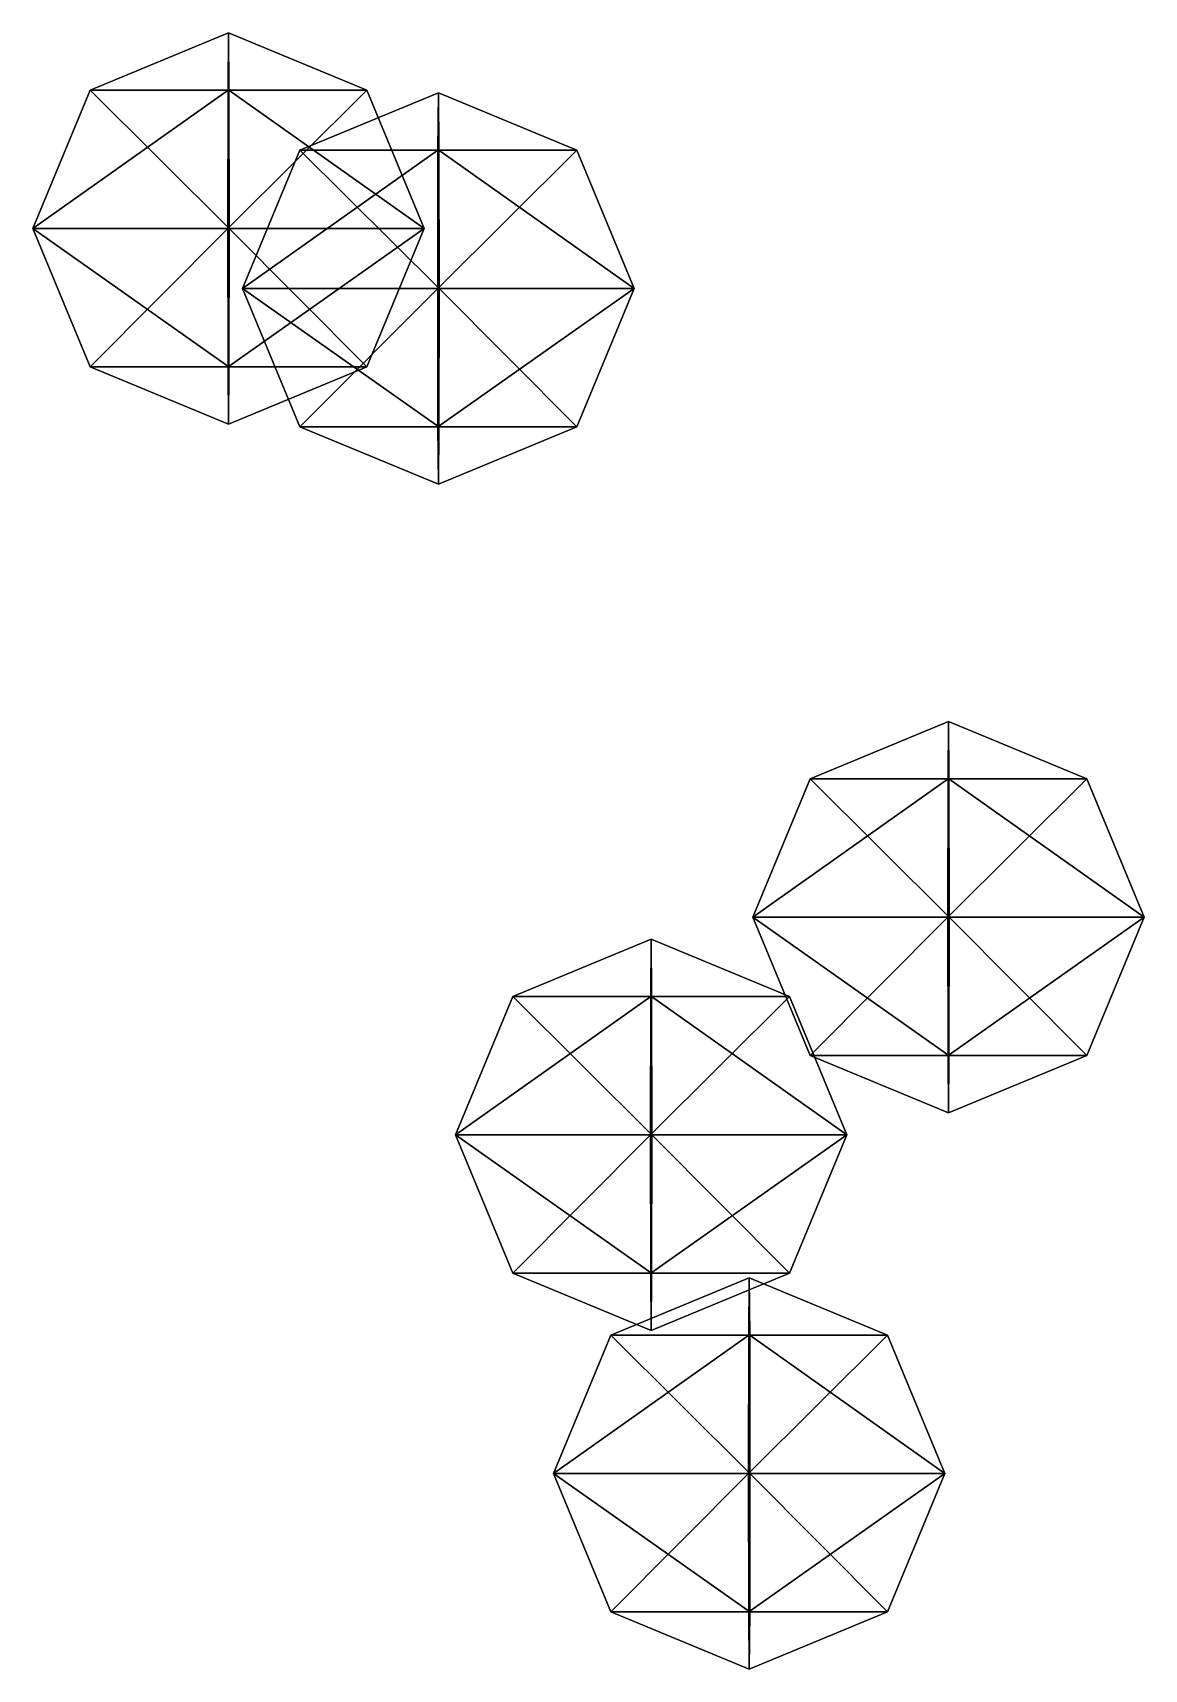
# Model space of a CAD drawing. Header units: metres. Extents: x -221 to 289, y -256 to 250.
# Drawn here: x -204.32 to -181.6, y -190.21 to -156.76 of the extents above; entities that cross this region are included whole.
import ezdxf

# ---------------------------------------------------------------- set-up
doc = ezdxf.new("R2010")
doc.units = ezdxf.units.M

msp = doc.modelspace()

# ---------------------------------------------------------------- linework, layer by layer
for p, q in [((-200.31754, -156.76175, -814.01263), (-203.14595, -157.93332, -814.0032)), ((-200.31754, -156.76175, -814.01263), (-200.327, -157.93332, -816.84106)), ((-200.31754, -156.76175, -814.01263), (-197.48912, -157.93332, -814.0221)), ((-200.31754, -156.76175, -814.01263), (-200.30807, -157.93332, -811.1842)), ((-203.14595, -157.93332, -814.0032), (-204.31752, -160.76175, -813.99927)), ((-200.327, -157.93332, -816.84106), (-204.31752, -160.76175, -813.99927)), ((-200.30807, -157.93332, -811.1842), (-203.14595, -157.93332, -814.0032)), ((-203.14595, -157.93332, -814.0032), (-200.327, -157.93332, -816.84106)), ((-203.14595, -157.93332, -814.0032), (-200.30415, -160.76175, -810.01263)), ((-200.327, -157.93332, -816.84106), (-200.33092, -160.76175, -818.01263)), ((-197.48912, -157.93332, -814.0221), (-200.33092, -160.76175, -818.01263)), ((-200.327, -157.93332, -816.84106), (-197.48912, -157.93332, -814.0221)), ((-197.48912, -157.93332, -814.0221), (-200.30807, -157.93332, -811.1842)), ((-200.30807, -157.93332, -811.1842), (-196.31755, -160.76175, -814.026)), ((-200.30807, -157.93332, -811.1842), (-200.30415, -160.76175, -810.01263)), ((-196.02882, -157.9907, -834.29974), (-198.85724, -159.16228, -834.2903)), ((-197.48912, -157.93332, -814.0221), (-196.31755, -160.76175, -814.026)), ((-196.02882, -157.9907, -834.29974), (-196.03828, -159.16228, -837.1282)), ((-196.02882, -157.9907, -834.29974), (-193.20041, -159.16228, -834.3092)), ((-196.02882, -157.9907, -834.29974), (-196.01936, -159.16228, -831.4713)), ((-198.85724, -159.16228, -834.2903), (-200.02881, -161.9907, -834.2864)), ((-196.03828, -159.16228, -837.1282), (-200.02881, -161.9907, -834.2864)), ((-196.01936, -159.16228, -831.4713), (-198.85724, -159.16228, -834.2903)), ((-198.85724, -159.16228, -834.2903), (-196.03828, -159.16228, -837.1282)), ((-198.85724, -159.16228, -834.2903), (-196.01544, -161.9907, -830.29974)), ((-196.03828, -159.16228, -837.1282), (-196.0422, -161.9907, -838.29974)), ((-193.20041, -159.16228, -834.3092), (-196.0422, -161.9907, -838.29974)), ((-196.03828, -159.16228, -837.1282), (-193.20041, -159.16228, -834.3092)), ((-193.20041, -159.16228, -834.3092), (-196.01936, -159.16228, -831.4713)), ((-196.01936, -159.16228, -831.4713), (-192.02884, -161.9907, -834.3131)), ((-196.01936, -159.16228, -831.4713), (-196.01544, -161.9907, -830.29974)), ((-193.20041, -159.16228, -834.3092), (-192.02884, -161.9907, -834.3131)), ((-200.30415, -160.76175, -810.01263), (-204.31752, -160.76175, -813.99927)), ((-204.31752, -160.76175, -813.99927), (-200.33092, -160.76175, -818.01263)), ((-204.31752, -160.76175, -813.99927), (-200.30807, -163.59018, -811.1842)), ((-204.31752, -160.76175, -813.99927), (-203.14595, -163.59018, -814.0032)), ((-200.33092, -160.76175, -818.01263), (-203.14595, -163.59018, -814.0032)), ((-200.33092, -160.76175, -818.01263), (-196.31755, -160.76175, -814.026)), ((-200.33092, -160.76175, -818.01263), (-200.327, -163.59018, -816.84106)), ((-196.31755, -160.76175, -814.026), (-200.327, -163.59018, -816.84106)), ((-200.30415, -160.76175, -810.01263), (-200.30807, -163.59018, -811.1842)), ((-196.31755, -160.76175, -814.026), (-200.30415, -160.76175, -810.01263)), ((-200.30415, -160.76175, -810.01263), (-197.48912, -163.59018, -814.0221)), ((-196.31755, -160.76175, -814.026), (-197.48912, -163.59018, -814.0221)), ((-196.01544, -161.9907, -830.29974), (-200.02881, -161.9907, -834.2864)), ((-200.02881, -161.9907, -834.2864), (-196.0422, -161.9907, -838.29974)), ((-200.02881, -161.9907, -834.2864), (-196.01936, -164.81914, -831.4713)), ((-200.02881, -161.9907, -834.2864), (-198.85724, -164.81914, -834.2903)), ((-196.0422, -161.9907, -838.29974), (-198.85724, -164.81914, -834.2903)), ((-196.0422, -161.9907, -838.29974), (-192.02884, -161.9907, -834.3131)), ((-196.0422, -161.9907, -838.29974), (-196.03828, -164.81914, -837.1282)), ((-192.02884, -161.9907, -834.3131), (-196.03828, -164.81914, -837.1282)), ((-196.01544, -161.9907, -830.29974), (-196.01936, -164.81914, -831.4713)), ((-192.02884, -161.9907, -834.3131), (-196.01544, -161.9907, -830.29974)), ((-196.01544, -161.9907, -830.29974), (-193.20041, -164.81914, -834.3092)), ((-192.02884, -161.9907, -834.3131), (-193.20041, -164.81914, -834.3092)), ((-200.30807, -163.59018, -811.1842), (-203.14595, -163.59018, -814.0032)), ((-203.14595, -163.59018, -814.0032), (-200.327, -163.59018, -816.84106)), ((-203.14595, -163.59018, -814.0032), (-200.31754, -164.76175, -814.01263)), ((-200.327, -163.59018, -816.84106), (-197.48912, -163.59018, -814.0221)), ((-200.327, -163.59018, -816.84106), (-200.31754, -164.76175, -814.01263)), ((-197.48912, -163.59018, -814.0221), (-200.31754, -164.76175, -814.01263)), ((-200.30807, -163.59018, -811.1842), (-200.31754, -164.76175, -814.01263)), ((-197.48912, -163.59018, -814.0221), (-200.30807, -163.59018, -811.1842)), ((-196.01936, -164.81914, -831.4713), (-198.85724, -164.81914, -834.2903)), ((-198.85724, -164.81914, -834.2903), (-196.03828, -164.81914, -837.1282)), ((-198.85724, -164.81914, -834.2903), (-196.02882, -165.9907, -834.29974)), ((-196.03828, -164.81914, -837.1282), (-193.20041, -164.81914, -834.3092)), ((-196.03828, -164.81914, -837.1282), (-196.02882, -165.9907, -834.29974)), ((-193.20041, -164.81914, -834.3092), (-196.02882, -165.9907, -834.29974)), ((-196.01936, -164.81914, -831.4713), (-196.02882, -165.9907, -834.29974)), ((-193.20041, -164.81914, -834.3092), (-196.01936, -164.81914, -831.4713)), ((-185.60353, -170.84201, -830.8448), (-188.43195, -172.01358, -830.8353)), ((-185.60353, -170.84201, -830.8448), (-185.61299, -172.01358, -833.6732)), ((-185.60353, -170.84201, -830.8448), (-182.77512, -172.01358, -830.85425)), ((-185.60353, -170.84201, -830.8448), (-185.59407, -172.01358, -828.01636)), ((-188.43195, -172.01358, -830.8353), (-189.60352, -174.84201, -830.8314)), ((-185.61299, -172.01358, -833.6732), (-189.60352, -174.84201, -830.8314)), ((-185.59407, -172.01358, -828.01636), (-188.43195, -172.01358, -830.8353)), ((-188.43195, -172.01358, -830.8353), (-185.61299, -172.01358, -833.6732)), ((-188.43195, -172.01358, -830.8353), (-185.59015, -174.84201, -826.8448)), ((-185.61299, -172.01358, -833.6732), (-185.61691, -174.84201, -834.8448)), ((-182.77512, -172.01358, -830.85425), (-185.61691, -174.84201, -834.8448)), ((-185.61299, -172.01358, -833.6732), (-182.77512, -172.01358, -830.85425)), ((-182.77512, -172.01358, -830.85425), (-185.59407, -172.01358, -828.01636)), ((-185.59407, -172.01358, -828.01636), (-181.60355, -174.84201, -830.85815)), ((-185.59407, -172.01358, -828.01636), (-185.59015, -174.84201, -826.8448)), ((-182.77512, -172.01358, -830.85425), (-181.60355, -174.84201, -830.85815)), ((-185.59015, -174.84201, -826.8448), (-189.60352, -174.84201, -830.8314)), ((-189.60352, -174.84201, -830.8314), (-185.61691, -174.84201, -834.8448)), ((-189.60352, -174.84201, -830.8314), (-185.59407, -177.67044, -828.01636)), ((-189.60352, -174.84201, -830.8314), (-188.43195, -177.67044, -830.8353)), ((-185.61691, -174.84201, -834.8448), (-188.43195, -177.67044, -830.8353)), ((-185.61691, -174.84201, -834.8448), (-181.60355, -174.84201, -830.85815)), ((-185.61691, -174.84201, -834.8448), (-185.61299, -177.67044, -833.6732)), ((-181.60355, -174.84201, -830.85815), (-185.61299, -177.67044, -833.6732)), ((-185.59015, -174.84201, -826.8448), (-185.59407, -177.67044, -828.01636)), ((-181.60355, -174.84201, -830.85815), (-185.59015, -174.84201, -826.8448)), ((-185.59015, -174.84201, -826.8448), (-182.77512, -177.67044, -830.85425)), ((-181.60355, -174.84201, -830.85815), (-182.77512, -177.67044, -830.85425)), ((-191.68045, -175.2906, -819.08466), (-194.50887, -176.46217, -819.0752)), ((-191.68045, -175.2906, -819.08466), (-191.68991, -176.46217, -821.9131)), ((-191.68045, -175.2906, -819.08466), (-188.85204, -176.46217, -819.0941)), ((-191.68045, -175.2906, -819.08466), (-191.67099, -176.46217, -816.2562)), ((-194.50887, -176.46217, -819.0752), (-195.68044, -179.2906, -819.0713)), ((-191.68991, -176.46217, -821.9131), (-195.68044, -179.2906, -819.0713)), ((-191.67099, -176.46217, -816.2562), (-194.50887, -176.46217, -819.0752)), ((-194.50887, -176.46217, -819.0752), (-191.68991, -176.46217, -821.9131)), ((-194.50887, -176.46217, -819.0752), (-191.66707, -179.2906, -815.08466)), ((-191.68991, -176.46217, -821.9131), (-191.69383, -179.2906, -823.08466)), ((-188.85204, -176.46217, -819.0941), (-191.69383, -179.2906, -823.08466)), ((-191.68991, -176.46217, -821.9131), (-188.85204, -176.46217, -819.0941)), ((-188.85204, -176.46217, -819.0941), (-191.67099, -176.46217, -816.2562)), ((-191.67099, -176.46217, -816.2562), (-187.68047, -179.2906, -819.098)), ((-191.67099, -176.46217, -816.2562), (-191.66707, -179.2906, -815.08466)), ((-188.85204, -176.46217, -819.0941), (-187.68047, -179.2906, -819.098)), ((-185.59407, -177.67044, -828.01636), (-188.43195, -177.67044, -830.8353)), ((-188.43195, -177.67044, -830.8353), (-185.61299, -177.67044, -833.6732)), ((-188.43195, -177.67044, -830.8353), (-185.60353, -178.84201, -830.8448)), ((-185.61299, -177.67044, -833.6732), (-182.77512, -177.67044, -830.85425)), ((-185.61299, -177.67044, -833.6732), (-185.60353, -178.84201, -830.8448)), ((-182.77512, -177.67044, -830.85425), (-185.60353, -178.84201, -830.8448)), ((-185.59407, -177.67044, -828.01636), (-185.60353, -178.84201, -830.8448)), ((-182.77512, -177.67044, -830.85425), (-185.59407, -177.67044, -828.01636)), ((-191.66707, -179.2906, -815.08466), (-195.68044, -179.2906, -819.0713)), ((-195.68044, -179.2906, -819.0713), (-191.69383, -179.2906, -823.08466)), ((-195.68044, -179.2906, -819.0713), (-191.67099, -182.11903, -816.2562)), ((-195.68044, -179.2906, -819.0713), (-194.50887, -182.11903, -819.0752)), ((-191.69383, -179.2906, -823.08466), (-194.50887, -182.11903, -819.0752)), ((-191.69383, -179.2906, -823.08466), (-187.68047, -179.2906, -819.098)), ((-191.69383, -179.2906, -823.08466), (-191.68991, -182.11903, -821.9131)), ((-187.68047, -179.2906, -819.098), (-191.68991, -182.11903, -821.9131)), ((-191.66707, -179.2906, -815.08466), (-191.67099, -182.11903, -816.2562)), ((-187.68047, -179.2906, -819.098), (-191.66707, -179.2906, -815.08466)), ((-191.66707, -179.2906, -815.08466), (-188.85204, -182.11903, -819.0941)), ((-187.68047, -179.2906, -819.098), (-188.85204, -182.11903, -819.0941)), ((-191.67099, -182.11903, -816.2562), (-194.50887, -182.11903, -819.0752)), ((-194.50887, -182.11903, -819.0752), (-191.68991, -182.11903, -821.9131)), ((-194.50887, -182.11903, -819.0752), (-191.68045, -183.2906, -819.08466)), ((-189.67642, -182.21347, -810.2377), (-192.50484, -183.38504, -810.2282)), ((-191.68991, -182.11903, -821.9131), (-188.85204, -182.11903, -819.0941)), ((-191.68991, -182.11903, -821.9131), (-191.68045, -183.2906, -819.08466)), ((-188.85204, -182.11903, -819.0941), (-191.68045, -183.2906, -819.08466)), ((-191.67099, -182.11903, -816.2562), (-191.68045, -183.2906, -819.08466)), ((-188.85204, -182.11903, -819.0941), (-191.67099, -182.11903, -816.2562)), ((-189.67642, -182.21347, -810.2377), (-189.68588, -183.38504, -813.0661)), ((-189.67642, -182.21347, -810.2377), (-186.848, -183.38504, -810.24713)), ((-189.67642, -182.21347, -810.2377), (-189.66696, -183.38504, -807.40924)), ((-192.50484, -183.38504, -810.2282), (-193.6764, -186.21347, -810.2243)), ((-189.68588, -183.38504, -813.0661), (-193.6764, -186.21347, -810.2243)), ((-189.66696, -183.38504, -807.40924), (-192.50484, -183.38504, -810.2282)), ((-192.50484, -183.38504, -810.2282), (-189.68588, -183.38504, -813.0661)), ((-192.50484, -183.38504, -810.2282), (-189.66304, -186.21347, -806.2377)), ((-189.68588, -183.38504, -813.0661), (-189.6898, -186.21347, -814.2377)), ((-186.848, -183.38504, -810.24713), (-189.6898, -186.21347, -814.2377)), ((-189.68588, -183.38504, -813.0661), (-186.848, -183.38504, -810.24713)), ((-186.848, -183.38504, -810.24713), (-189.66696, -183.38504, -807.40924)), ((-189.66696, -183.38504, -807.40924), (-185.67644, -186.21347, -810.25104)), ((-189.66696, -183.38504, -807.40924), (-189.66304, -186.21347, -806.2377)), ((-186.848, -183.38504, -810.24713), (-185.67644, -186.21347, -810.25104)), ((-189.66304, -186.21347, -806.2377), (-193.6764, -186.21347, -810.2243)), ((-193.6764, -186.21347, -810.2243), (-189.6898, -186.21347, -814.2377)), ((-193.6764, -186.21347, -810.2243), (-189.66696, -189.0419, -807.40924)), ((-193.6764, -186.21347, -810.2243), (-192.50484, -189.0419, -810.2282)), ((-189.6898, -186.21347, -814.2377), (-192.50484, -189.0419, -810.2282)), ((-189.6898, -186.21347, -814.2377), (-185.67644, -186.21347, -810.25104)), ((-189.6898, -186.21347, -814.2377), (-189.68588, -189.0419, -813.0661)), ((-185.67644, -186.21347, -810.25104), (-189.68588, -189.0419, -813.0661)), ((-189.66304, -186.21347, -806.2377), (-189.66696, -189.0419, -807.40924)), ((-185.67644, -186.21347, -810.25104), (-189.66304, -186.21347, -806.2377)), ((-189.66304, -186.21347, -806.2377), (-186.848, -189.0419, -810.24713)), ((-185.67644, -186.21347, -810.25104), (-186.848, -189.0419, -810.24713)), ((-189.66696, -189.0419, -807.40924), (-192.50484, -189.0419, -810.2282)), ((-192.50484, -189.0419, -810.2282), (-189.68588, -189.0419, -813.0661)), ((-192.50484, -189.0419, -810.2282), (-189.67642, -190.21347, -810.2377)), ((-189.68588, -189.0419, -813.0661), (-186.848, -189.0419, -810.24713)), ((-189.68588, -189.0419, -813.0661), (-189.67642, -190.21347, -810.2377)), ((-186.848, -189.0419, -810.24713), (-189.67642, -190.21347, -810.2377)), ((-189.66696, -189.0419, -807.40924), (-189.67642, -190.21347, -810.2377)), ((-186.848, -189.0419, -810.24713), (-189.66696, -189.0419, -807.40924))]:
    msp.add_line(p, q)
for points in [[(-200.30807, -157.93332, -811.1842), (-200.31754, -156.76175, -814.01263), (-203.14595, -157.93332, -814.0032), (-203.14584, -157.93321, -814.00305)], [(-203.14595, -157.93332, -814.0032), (-200.31754, -156.76175, -814.01263), (-200.327, -157.93332, -816.84106), (-200.32689, -157.93321, -816.84094)], [(-200.327, -157.93332, -816.84106), (-200.31754, -156.76175, -814.01263), (-197.48912, -157.93332, -814.0221), (-197.48901, -157.93321, -814.022)], [(-197.48912, -157.93332, -814.0221), (-200.31754, -156.76175, -814.01263), (-200.30807, -157.93332, -811.1842), (-200.30797, -157.93321, -811.1841)], [(-204.31752, -160.76175, -813.99927), (-203.14595, -157.93332, -814.0032), (-200.327, -157.93332, -816.84106), (-200.32689, -157.93321, -816.84094)], [(-200.30415, -160.76175, -810.01263), (-203.14595, -157.93332, -814.0032), (-204.31752, -160.76175, -813.99927), (-204.31741, -160.76164, -813.99915)], [(-204.31752, -160.76175, -813.99927), (-200.327, -157.93332, -816.84106), (-200.33092, -160.76175, -818.01263), (-200.33081, -160.76164, -818.0125)], [(-200.30415, -160.76175, -810.01263), (-200.30807, -157.93332, -811.1842), (-203.14595, -157.93332, -814.0032), (-203.14584, -157.93321, -814.00305)], [(-200.33092, -160.76175, -818.01263), (-200.327, -157.93332, -816.84106), (-197.48912, -157.93332, -814.0221), (-197.48901, -157.93321, -814.022)], [(-200.33092, -160.76175, -818.01263), (-197.48912, -157.93332, -814.0221), (-196.31755, -160.76175, -814.026), (-196.31744, -160.76164, -814.0259)], [(-196.31755, -160.76175, -814.026), (-197.48912, -157.93332, -814.0221), (-200.30807, -157.93332, -811.1842), (-200.30797, -157.93321, -811.1841)], [(-196.31755, -160.76175, -814.026), (-200.30807, -157.93332, -811.1842), (-200.30415, -160.76175, -810.01263), (-200.30405, -160.76164, -810.0125)], [(-196.01936, -159.16228, -831.4713), (-196.02882, -157.9907, -834.29974), (-198.85724, -159.16228, -834.2903), (-198.85713, -159.16217, -834.29016)], [(-198.85724, -159.16228, -834.2903), (-196.02882, -157.9907, -834.29974), (-196.03828, -159.16228, -837.1282), (-196.03818, -159.16217, -837.12805)], [(-196.03828, -159.16228, -837.1282), (-196.02882, -157.9907, -834.29974), (-193.20041, -159.16228, -834.3092), (-193.2003, -159.16217, -834.3091)], [(-193.20041, -159.16228, -834.3092), (-196.02882, -157.9907, -834.29974), (-196.01936, -159.16228, -831.4713), (-196.01926, -159.16217, -831.4712)], [(-200.02881, -161.9907, -834.2864), (-198.85724, -159.16228, -834.2903), (-196.03828, -159.16228, -837.1282), (-196.03818, -159.16217, -837.12805)], [(-196.01544, -161.9907, -830.29974), (-198.85724, -159.16228, -834.2903), (-200.02881, -161.9907, -834.2864), (-200.0287, -161.9906, -834.28625)], [(-200.02881, -161.9907, -834.2864), (-196.03828, -159.16228, -837.1282), (-196.0422, -161.9907, -838.29974), (-196.0421, -161.9906, -838.2996)], [(-196.01544, -161.9907, -830.29974), (-196.01936, -159.16228, -831.4713), (-198.85724, -159.16228, -834.2903), (-198.85713, -159.16217, -834.29016)], [(-196.0422, -161.9907, -838.29974), (-196.03828, -159.16228, -837.1282), (-193.20041, -159.16228, -834.3092), (-193.2003, -159.16217, -834.3091)], [(-196.0422, -161.9907, -838.29974), (-193.20041, -159.16228, -834.3092), (-192.02884, -161.9907, -834.3131), (-192.02873, -161.9906, -834.313)], [(-192.02884, -161.9907, -834.3131), (-193.20041, -159.16228, -834.3092), (-196.01936, -159.16228, -831.4713), (-196.01926, -159.16217, -831.4712)], [(-192.02884, -161.9907, -834.3131), (-196.01936, -159.16228, -831.4713), (-196.01544, -161.9907, -830.29974), (-196.01534, -161.9906, -830.2996)], [(-200.33092, -160.76175, -818.01263), (-200.33092, -160.76175, -818.01263), (-204.31752, -160.76175, -813.99927), (-204.31741, -160.76164, -813.99915)], [(-200.30807, -163.59018, -811.1842), (-200.30415, -160.76175, -810.01263), (-204.31752, -160.76175, -813.99927), (-204.31741, -160.76164, -813.99915)], [(-203.14595, -163.59018, -814.0032), (-204.31752, -160.76175, -813.99927), (-200.33092, -160.76175, -818.01263), (-200.33081, -160.76164, -818.0125)], [(-200.30807, -163.59018, -811.1842), (-204.31752, -160.76175, -813.99927), (-203.14595, -163.59018, -814.0032), (-203.14584, -163.59007, -814.00305)], [(-203.14595, -163.59018, -814.0032), (-200.33092, -160.76175, -818.01263), (-200.327, -163.59018, -816.84106), (-200.32689, -163.59007, -816.84094)], [(-200.327, -163.59018, -816.84106), (-200.33092, -160.76175, -818.01263), (-196.31755, -160.76175, -814.026), (-196.31744, -160.76164, -814.0259)], [(-200.327, -163.59018, -816.84106), (-196.31755, -160.76175, -814.026), (-197.48912, -163.59018, -814.0221), (-197.48901, -163.59007, -814.022)], [(-197.48912, -163.59018, -814.0221), (-200.30415, -160.76175, -810.01263), (-200.30807, -163.59018, -811.1842), (-200.30797, -163.59007, -811.1841)], [(-197.48912, -163.59018, -814.0221), (-196.31755, -160.76175, -814.026), (-200.30415, -160.76175, -810.01263), (-200.30405, -160.76164, -810.0125)], [(-196.0422, -161.9907, -838.29974), (-196.0422, -161.9907, -838.29974), (-200.02881, -161.9907, -834.2864), (-200.0287, -161.9906, -834.28625)], [(-196.01936, -164.81914, -831.4713), (-196.01544, -161.9907, -830.29974), (-200.02881, -161.9907, -834.2864), (-200.0287, -161.9906, -834.28625)], [(-198.85724, -164.81914, -834.2903), (-200.02881, -161.9907, -834.2864), (-196.0422, -161.9907, -838.29974), (-196.0421, -161.9906, -838.2996)], [(-196.01936, -164.81914, -831.4713), (-200.02881, -161.9907, -834.2864), (-198.85724, -164.81914, -834.2903), (-198.85713, -164.81903, -834.29016)], [(-198.85724, -164.81914, -834.2903), (-196.0422, -161.9907, -838.29974), (-196.03828, -164.81914, -837.1282), (-196.03818, -164.81903, -837.12805)], [(-196.03828, -164.81914, -837.1282), (-196.0422, -161.9907, -838.29974), (-192.02884, -161.9907, -834.3131), (-192.02873, -161.9906, -834.313)], [(-196.03828, -164.81914, -837.1282), (-192.02884, -161.9907, -834.3131), (-193.20041, -164.81914, -834.3092), (-193.2003, -164.81903, -834.3091)], [(-193.20041, -164.81914, -834.3092), (-196.01544, -161.9907, -830.29974), (-196.01936, -164.81914, -831.4713), (-196.01926, -164.81903, -831.4712)], [(-193.20041, -164.81914, -834.3092), (-192.02884, -161.9907, -834.3131), (-196.01544, -161.9907, -830.29974), (-196.01534, -161.9906, -830.2996)], [(-200.327, -163.59018, -816.84106), (-200.327, -163.59018, -816.84106), (-203.14595, -163.59018, -814.0032), (-203.14584, -163.59007, -814.00305)], [(-200.31754, -164.76175, -814.01263), (-200.30807, -163.59018, -811.1842), (-203.14595, -163.59018, -814.0032), (-203.14584, -163.59007, -814.00305)], [(-200.31754, -164.76175, -814.01263), (-203.14595, -163.59018, -814.0032), (-200.327, -163.59018, -816.84106), (-200.32689, -163.59007, -816.84094)], [(-200.31754, -164.76175, -814.01263), (-200.327, -163.59018, -816.84106), (-197.48912, -163.59018, -814.0221), (-197.48901, -163.59007, -814.022)], [(-200.31754, -164.76175, -814.01263), (-197.48912, -163.59018, -814.0221), (-200.30807, -163.59018, -811.1842), (-200.30797, -163.59007, -811.1841)], [(-196.03828, -164.81914, -837.1282), (-196.03828, -164.81914, -837.1282), (-198.85724, -164.81914, -834.2903), (-198.85713, -164.81903, -834.29016)], [(-196.02882, -165.9907, -834.29974), (-196.01936, -164.81914, -831.4713), (-198.85724, -164.81914, -834.2903), (-198.85713, -164.81903, -834.29016)], [(-196.02882, -165.9907, -834.29974), (-198.85724, -164.81914, -834.2903), (-196.03828, -164.81914, -837.1282), (-196.03818, -164.81903, -837.12805)], [(-196.02882, -165.9907, -834.29974), (-196.03828, -164.81914, -837.1282), (-193.20041, -164.81914, -834.3092), (-193.2003, -164.81903, -834.3091)], [(-196.02882, -165.9907, -834.29974), (-193.20041, -164.81914, -834.3092), (-196.01936, -164.81914, -831.4713), (-196.01926, -164.81903, -831.4712)], [(-185.59407, -172.01358, -828.01636), (-185.60353, -170.84201, -830.8448), (-188.43195, -172.01358, -830.8353), (-188.43184, -172.01347, -830.8352)], [(-188.43195, -172.01358, -830.8353), (-185.60353, -170.84201, -830.8448), (-185.61299, -172.01358, -833.6732), (-185.61288, -172.01347, -833.6731)], [(-185.61299, -172.01358, -833.6732), (-185.60353, -170.84201, -830.8448), (-182.77512, -172.01358, -830.85425), (-182.77501, -172.01347, -830.8541)], [(-182.77512, -172.01358, -830.85425), (-185.60353, -170.84201, -830.8448), (-185.59407, -172.01358, -828.01636), (-185.59396, -172.01347, -828.01624)], [(-189.60352, -174.84201, -830.8314), (-188.43195, -172.01358, -830.8353), (-185.61299, -172.01358, -833.6732), (-185.61288, -172.01347, -833.6731)], [(-185.59015, -174.84201, -826.8448), (-188.43195, -172.01358, -830.8353), (-189.60352, -174.84201, -830.8314), (-189.60341, -174.8419, -830.8313)], [(-189.60352, -174.84201, -830.8314), (-185.61299, -172.01358, -833.6732), (-185.61691, -174.84201, -834.8448), (-185.6168, -174.8419, -834.84467)], [(-185.59015, -174.84201, -826.8448), (-185.59407, -172.01358, -828.01636), (-188.43195, -172.01358, -830.8353), (-188.43184, -172.01347, -830.8352)], [(-185.61691, -174.84201, -834.8448), (-185.61299, -172.01358, -833.6732), (-182.77512, -172.01358, -830.85425), (-182.77501, -172.01347, -830.8541)], [(-185.61691, -174.84201, -834.8448), (-182.77512, -172.01358, -830.85425), (-181.60355, -174.84201, -830.85815), (-181.60344, -174.8419, -830.85803)], [(-181.60355, -174.84201, -830.85815), (-182.77512, -172.01358, -830.85425), (-185.59407, -172.01358, -828.01636), (-185.59396, -172.01347, -828.01624)], [(-181.60355, -174.84201, -830.85815), (-185.59407, -172.01358, -828.01636), (-185.59015, -174.84201, -826.8448), (-185.59004, -174.8419, -826.84467)], [(-185.61691, -174.84201, -834.8448), (-185.61691, -174.84201, -834.8448), (-189.60352, -174.84201, -830.8314), (-189.60341, -174.8419, -830.8313)], [(-185.59407, -177.67044, -828.01636), (-185.59015, -174.84201, -826.8448), (-189.60352, -174.84201, -830.8314), (-189.60341, -174.8419, -830.8313)], [(-188.43195, -177.67044, -830.8353), (-189.60352, -174.84201, -830.8314), (-185.61691, -174.84201, -834.8448), (-185.6168, -174.8419, -834.84467)], [(-185.59407, -177.67044, -828.01636), (-189.60352, -174.84201, -830.8314), (-188.43195, -177.67044, -830.8353), (-188.43184, -177.67033, -830.8352)], [(-188.43195, -177.67044, -830.8353), (-185.61691, -174.84201, -834.8448), (-185.61299, -177.67044, -833.6732), (-185.61288, -177.67033, -833.6731)], [(-185.61299, -177.67044, -833.6732), (-185.61691, -174.84201, -834.8448), (-181.60355, -174.84201, -830.85815), (-181.60344, -174.8419, -830.85803)], [(-185.61299, -177.67044, -833.6732), (-181.60355, -174.84201, -830.85815), (-182.77512, -177.67044, -830.85425), (-182.77501, -177.67033, -830.8541)], [(-182.77512, -177.67044, -830.85425), (-185.59015, -174.84201, -826.8448), (-185.59407, -177.67044, -828.01636), (-185.59396, -177.67033, -828.01624)], [(-182.77512, -177.67044, -830.85425), (-181.60355, -174.84201, -830.85815), (-185.59015, -174.84201, -826.8448), (-185.59004, -174.8419, -826.84467)], [(-191.67099, -176.46217, -816.2562), (-191.68045, -175.2906, -819.08466), (-194.50887, -176.46217, -819.0752), (-194.50876, -176.46207, -819.0751)], [(-194.50887, -176.46217, -819.0752), (-191.68045, -175.2906, -819.08466), (-191.68991, -176.46217, -821.9131), (-191.6898, -176.46207, -821.91296)], [(-191.68991, -176.46217, -821.9131), (-191.68045, -175.2906, -819.08466), (-188.85204, -176.46217, -819.0941), (-188.85193, -176.46207, -819.094)], [(-188.85204, -176.46217, -819.0941), (-191.68045, -175.2906, -819.08466), (-191.67099, -176.46217, -816.2562), (-191.67088, -176.46207, -816.2561)], [(-195.68044, -179.2906, -819.0713), (-194.50887, -176.46217, -819.0752), (-191.68991, -176.46217, -821.9131), (-191.6898, -176.46207, -821.91296)], [(-191.66707, -179.2906, -815.08466), (-194.50887, -176.46217, -819.0752), (-195.68044, -179.2906, -819.0713), (-195.68033, -179.2905, -819.07117)], [(-195.68044, -179.2906, -819.0713), (-191.68991, -176.46217, -821.9131), (-191.69383, -179.2906, -823.08466), (-191.69373, -179.2905, -823.08453)], [(-191.66707, -179.2906, -815.08466), (-191.67099, -176.46217, -816.2562), (-194.50887, -176.46217, -819.0752), (-194.50876, -176.46207, -819.0751)], [(-191.69383, -179.2906, -823.08466), (-191.68991, -176.46217, -821.9131), (-188.85204, -176.46217, -819.0941), (-188.85193, -176.46207, -819.094)], [(-191.69383, -179.2906, -823.08466), (-188.85204, -176.46217, -819.0941), (-187.68047, -179.2906, -819.098), (-187.68036, -179.2905, -819.0979)], [(-187.68047, -179.2906, -819.098), (-188.85204, -176.46217, -819.0941), (-191.67099, -176.46217, -816.2562), (-191.67088, -176.46207, -816.2561)], [(-187.68047, -179.2906, -819.098), (-191.67099, -176.46217, -816.2562), (-191.66707, -179.2906, -815.08466), (-191.66696, -179.2905, -815.08453)], [(-185.61299, -177.67044, -833.6732), (-185.61299, -177.67044, -833.6732), (-188.43195, -177.67044, -830.8353), (-188.43184, -177.67033, -830.8352)], [(-185.60353, -178.84201, -830.8448), (-185.59407, -177.67044, -828.01636), (-188.43195, -177.67044, -830.8353), (-188.43184, -177.67033, -830.8352)], [(-185.60353, -178.84201, -830.8448), (-188.43195, -177.67044, -830.8353), (-185.61299, -177.67044, -833.6732), (-185.61288, -177.67033, -833.6731)], [(-185.60353, -178.84201, -830.8448), (-185.61299, -177.67044, -833.6732), (-182.77512, -177.67044, -830.85425), (-182.77501, -177.67033, -830.8541)], [(-185.60353, -178.84201, -830.8448), (-182.77512, -177.67044, -830.85425), (-185.59407, -177.67044, -828.01636), (-185.59396, -177.67033, -828.01624)], [(-191.69383, -179.2906, -823.08466), (-191.69383, -179.2906, -823.08466), (-195.68044, -179.2906, -819.0713), (-195.68033, -179.2905, -819.07117)], [(-191.67099, -182.11903, -816.2562), (-191.66707, -179.2906, -815.08466), (-195.68044, -179.2906, -819.0713), (-195.68033, -179.2905, -819.07117)], [(-194.50887, -182.11903, -819.0752), (-195.68044, -179.2906, -819.0713), (-191.69383, -179.2906, -823.08466), (-191.69373, -179.2905, -823.08453)], [(-191.67099, -182.11903, -816.2562), (-195.68044, -179.2906, -819.0713), (-194.50887, -182.11903, -819.0752), (-194.50876, -182.11893, -819.0751)], [(-194.50887, -182.11903, -819.0752), (-191.69383, -179.2906, -823.08466), (-191.68991, -182.11903, -821.9131), (-191.6898, -182.11893, -821.91296)], [(-191.68991, -182.11903, -821.9131), (-191.69383, -179.2906, -823.08466), (-187.68047, -179.2906, -819.098), (-187.68036, -179.2905, -819.0979)], [(-191.68991, -182.11903, -821.9131), (-187.68047, -179.2906, -819.098), (-188.85204, -182.11903, -819.0941), (-188.85193, -182.11893, -819.094)], [(-188.85204, -182.11903, -819.0941), (-191.66707, -179.2906, -815.08466), (-191.67099, -182.11903, -816.2562), (-191.67088, -182.11893, -816.2561)], [(-188.85204, -182.11903, -819.0941), (-187.68047, -179.2906, -819.098), (-191.66707, -179.2906, -815.08466), (-191.66696, -179.2905, -815.08453)], [(-191.68991, -182.11903, -821.9131), (-191.68991, -182.11903, -821.9131), (-194.50887, -182.11903, -819.0752), (-194.50876, -182.11893, -819.0751)], [(-191.68045, -183.2906, -819.08466), (-191.67099, -182.11903, -816.2562), (-194.50887, -182.11903, -819.0752), (-194.50876, -182.11893, -819.0751)], [(-191.68045, -183.2906, -819.08466), (-194.50887, -182.11903, -819.0752), (-191.68991, -182.11903, -821.9131), (-191.6898, -182.11893, -821.91296)], [(-189.66696, -183.38504, -807.40924), (-189.67642, -182.21347, -810.2377), (-192.50484, -183.38504, -810.2282), (-192.50473, -183.38493, -810.2281)], [(-192.50484, -183.38504, -810.2282), (-189.67642, -182.21347, -810.2377), (-189.68588, -183.38504, -813.0661), (-189.68578, -183.38493, -813.066)], [(-191.68045, -183.2906, -819.08466), (-191.68991, -182.11903, -821.9131), (-188.85204, -182.11903, -819.0941), (-188.85193, -182.11893, -819.094)], [(-191.68045, -183.2906, -819.08466), (-188.85204, -182.11903, -819.0941), (-191.67099, -182.11903, -816.2562), (-191.67088, -182.11893, -816.2561)], [(-189.68588, -183.38504, -813.0661), (-189.67642, -182.21347, -810.2377), (-186.848, -183.38504, -810.24713), (-186.8479, -183.38493, -810.247)], [(-186.848, -183.38504, -810.24713), (-189.67642, -182.21347, -810.2377), (-189.66696, -183.38504, -807.40924), (-189.66685, -183.38493, -807.4091)], [(-193.6764, -186.21347, -810.2243), (-192.50484, -183.38504, -810.2282), (-189.68588, -183.38504, -813.0661), (-189.68578, -183.38493, -813.066)], [(-189.66304, -186.21347, -806.2377), (-192.50484, -183.38504, -810.2282), (-193.6764, -186.21347, -810.2243), (-193.6763, -186.21336, -810.2242)], [(-193.6764, -186.21347, -810.2243), (-189.68588, -183.38504, -813.0661), (-189.6898, -186.21347, -814.2377), (-189.6897, -186.21336, -814.23755)], [(-189.66304, -186.21347, -806.2377), (-189.66696, -183.38504, -807.40924), (-192.50484, -183.38504, -810.2282), (-192.50473, -183.38493, -810.2281)], [(-189.6898, -186.21347, -814.2377), (-189.68588, -183.38504, -813.0661), (-186.848, -183.38504, -810.24713), (-186.8479, -183.38493, -810.247)], [(-189.6898, -186.21347, -814.2377), (-186.848, -183.38504, -810.24713), (-185.67644, -186.21347, -810.25104), (-185.67633, -186.21336, -810.2509)], [(-185.67644, -186.21347, -810.25104), (-186.848, -183.38504, -810.24713), (-189.66696, -183.38504, -807.40924), (-189.66685, -183.38493, -807.4091)], [(-185.67644, -186.21347, -810.25104), (-189.66696, -183.38504, -807.40924), (-189.66304, -186.21347, -806.2377), (-189.66293, -186.21336, -806.23755)], [(-189.6898, -186.21347, -814.2377), (-189.6898, -186.21347, -814.2377), (-193.6764, -186.21347, -810.2243), (-193.6763, -186.21336, -810.2242)], [(-189.66696, -189.0419, -807.40924), (-189.66304, -186.21347, -806.2377), (-193.6764, -186.21347, -810.2243), (-193.6763, -186.21336, -810.2242)], [(-192.50484, -189.0419, -810.2282), (-193.6764, -186.21347, -810.2243), (-189.6898, -186.21347, -814.2377), (-189.6897, -186.21336, -814.23755)], [(-189.66696, -189.0419, -807.40924), (-193.6764, -186.21347, -810.2243), (-192.50484, -189.0419, -810.2282), (-192.50473, -189.0418, -810.2281)], [(-192.50484, -189.0419, -810.2282), (-189.6898, -186.21347, -814.2377), (-189.68588, -189.0419, -813.0661), (-189.68578, -189.0418, -813.066)], [(-189.68588, -189.0419, -813.0661), (-189.6898, -186.21347, -814.2377), (-185.67644, -186.21347, -810.25104), (-185.67633, -186.21336, -810.2509)], [(-189.68588, -189.0419, -813.0661), (-185.67644, -186.21347, -810.25104), (-186.848, -189.0419, -810.24713), (-186.8479, -189.0418, -810.247)], [(-186.848, -189.0419, -810.24713), (-189.66304, -186.21347, -806.2377), (-189.66696, -189.0419, -807.40924), (-189.66685, -189.0418, -807.4091)], [(-186.848, -189.0419, -810.24713), (-185.67644, -186.21347, -810.25104), (-189.66304, -186.21347, -806.2377), (-189.66293, -186.21336, -806.23755)], [(-189.68588, -189.0419, -813.0661), (-189.68588, -189.0419, -813.0661), (-192.50484, -189.0419, -810.2282), (-192.50473, -189.0418, -810.2281)], [(-189.67642, -190.21347, -810.2377), (-189.66696, -189.0419, -807.40924), (-192.50484, -189.0419, -810.2282), (-192.50473, -189.0418, -810.2281)], [(-189.67642, -190.21347, -810.2377), (-192.50484, -189.0419, -810.2282), (-189.68588, -189.0419, -813.0661), (-189.68578, -189.0418, -813.066)], [(-189.67642, -190.21347, -810.2377), (-189.68588, -189.0419, -813.0661), (-186.848, -189.0419, -810.24713), (-186.8479, -189.0418, -810.247)], [(-189.67642, -190.21347, -810.2377), (-186.848, -189.0419, -810.24713), (-189.66696, -189.0419, -807.40924), (-189.66685, -189.0418, -807.4091)]]:
    msp.add_3dface(points)

doc.saveas('drawing.dxf')
